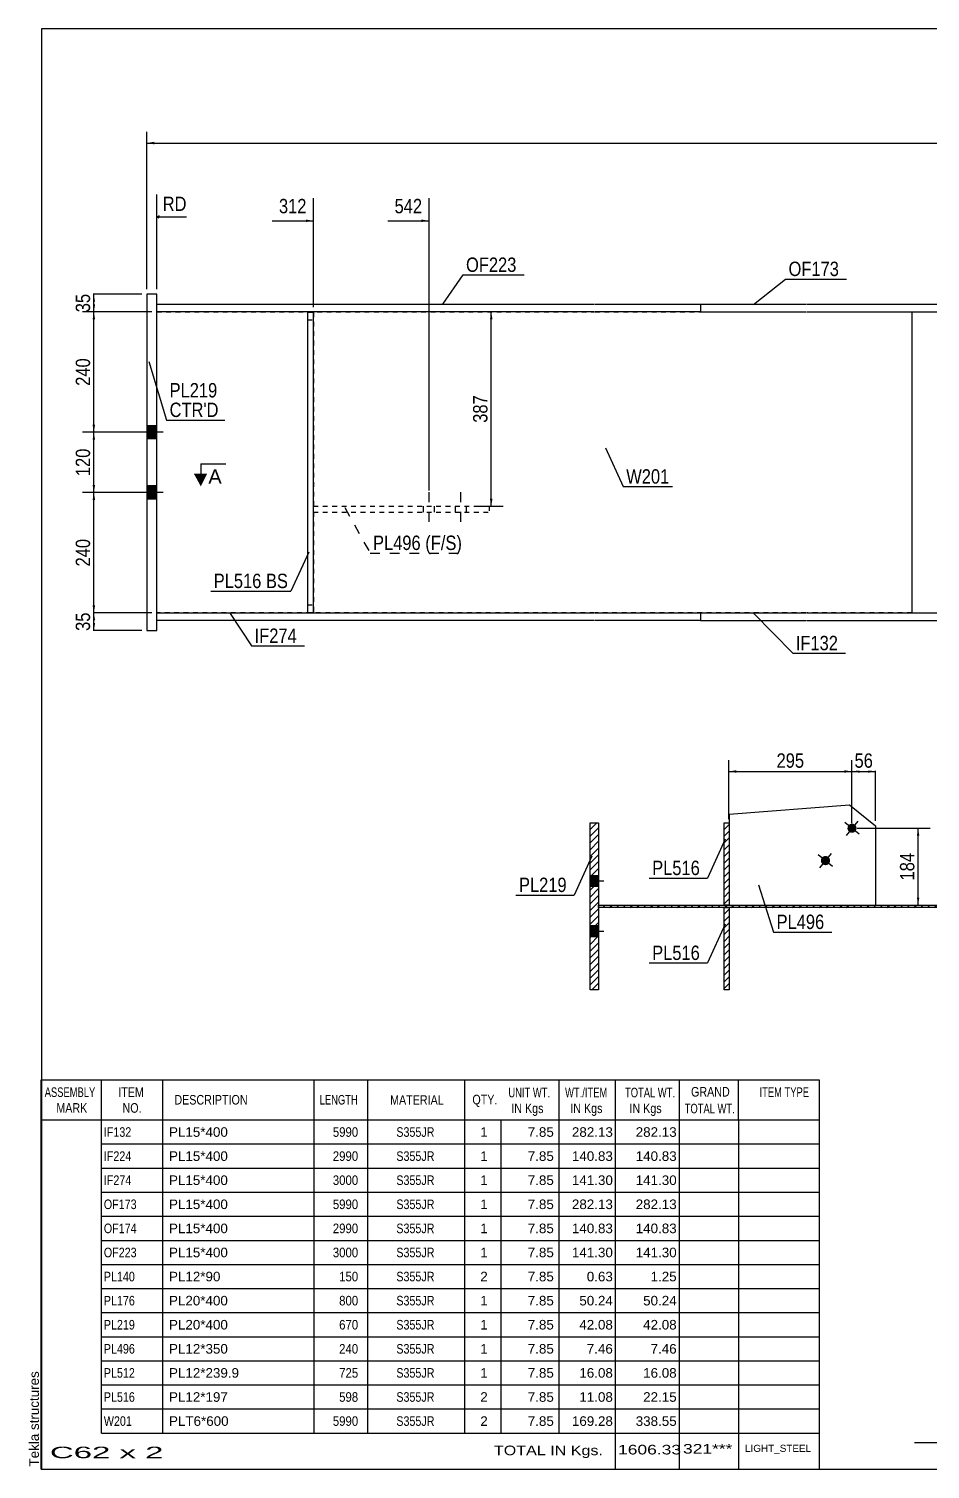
# Model space of a CAD drawing. Header units: millimetres. Extents: x -321 to 91, y -166 to 121.
# Drawn here: x -321.5 to -141.9, y -165.6 to 121.4 of the extents above; entities that cross this region are included whole.
import ezdxf

# ---------------------------------------------------------------- set-up
doc = ezdxf.new("R2010")
doc.units = ezdxf.units.MM
doc.linetypes.add('DXK_LINE_DOT1', pattern=[1.8814, 0.9407, -0.9407])
doc.linetypes.add('DXK_LINE_DOT2', pattern=[3.9198, 1.9599, -1.9599])
doc.styles.add('Arial', font='ARIAL.TTF', dxfattribs={"height": 0.2})
doc.styles.add('Arial Narrow', font='ARIALN.TTF', dxfattribs={"height": 0.2})

# ---------------------------------------------------------------- blocks, each defined once
blk = doc.blocks.new('Unknown-623355912-1210')
at = {"color": 5, "linetype": 'Continuous'}
for p, q in [((91.03, 121.4), (-318.97, 121.4)), ((-318.97, 121.4), (-318.97, -165.6)), ((91.03, -165.6), (91.03, 121.4)), ((-318.97, -165.6), (91.03, -165.6))]:
    blk.add_line(p, q, dxfattribs=at)
at = {"color": 174, "linetype": 'Continuous', "style": 'Arial'}
blk.add_text('Tekla structures', height=1.9102, rotation=90, dxfattribs=at).set_placement((-319.47, -165.1))
blk = doc.blocks.new('Part-623355912-1864 - 1532')
at = {"color": 7, "linetype": 'DXK_LINE_DOT1'}
for p, q in [((-266, 64.9), (-266, 5.1)), ((-264.8, 64.9), (-266, 64.9)), ((-264.8, 64.9), (-264.8, 26.26)), ((-264.8, 25.06), (-264.8, 5.1)), ((-266, 5.1), (-264.8, 5.1))]:
    blk.add_line(p, q, dxfattribs=at)
blk = doc.blocks.new('Part-623355912-1752 - 1532')
at = {"color": 7, "linetype": 'DXK_LINE_DOT1'}
for p, q in [((-264.8, 26.26), (-229.8, 26.26)), ((-264.8, 25.06), (-264.8, 26.26)), ((-229.8, 26.26), (-229.8, 25.06)), ((-264.8, 25.06), (-229.8, 25.06))]:
    blk.add_line(p, q, dxfattribs=at)
blk = doc.blocks.new('Bolt-623355912-1562 - 1532')
at = {"color": 3, "linetype": 'DXK_LINE_DOT2'}
for p, q in [((-241.77, 23.16), (-241.77, 29.96)), ((-235.42, 23.16), (-235.42, 29.96)), ((-242.87, 25.06), (-242.87, 26.26)), ((-240.67, 25.06), (-240.67, 26.26)), ((-236.52, 25.06), (-236.52, 26.26)), ((-234.32, 25.06), (-234.32, 26.26))]:
    blk.add_line(p, q, dxfattribs=at)
blk = doc.blocks.new('Bolt-623355912-1865 - 1532')
at = {"linetype": 'Continuous'}
for points in [[(-298, 42.3), (-298, 39.7), (-296, 39.7), (-296, 42.3)], [(-298, 42.3), (-298, 39.7), (-296, 39.7), (-296, 42.3)], [(-298, 30.3), (-298, 27.7), (-296, 27.7), (-296, 30.3)], [(-298, 30.3), (-298, 27.7), (-296, 27.7), (-296, 30.3)]]:
    blk.add_hatch(color=3, dxfattribs=at).paths.add_polyline_path(points)
at = {"color": 3, "linetype": 'Continuous'}
for p, q in [((-296, 42.3), (-298, 42.3)), ((-296, 42.3), (-298, 42.3)), ((-294.7, 41), (-298, 41)), ((-294.7, 41), (-298, 41)), ((-296, 39.7), (-298, 39.7)), ((-296, 39.7), (-298, 39.7)), ((-296, 30.3), (-298, 30.3)), ((-296, 30.3), (-298, 30.3)), ((-294.7, 29), (-298, 29)), ((-294.7, 29), (-298, 29)), ((-296, 27.7), (-298, 27.7)), ((-296, 27.7), (-298, 27.7))]:
    blk.add_line(p, q, dxfattribs=at)
blk = doc.blocks.new('Part-623355912-1730 - 1532')
at = {"color": 2, "linetype": 'Continuous'}
for p, q in [((-266, 64.9), (-266, 5.1)), ((-266, 64.9), (-264.8, 64.9)), ((-264.8, 5.1), (-264.8, 64.9)), ((-266, 5.1), (-264.8, 5.1))]:
    blk.add_line(p, q, dxfattribs=at)
at = {"color": 7, "linetype": 'DXK_LINE_DOT1'}
for p, q in [((-266, 63.4), (-264.8, 63.4)), ((-266, 6.6), (-264.8, 6.6))]:
    blk.add_line(p, q, dxfattribs=at)
blk = doc.blocks.new('Part-623355912-1606 - 1532')
at = {"color": 2, "linetype": 'Continuous'}
for p, q in [((-296, 3.5), (-296, 5)), ((-296, 5), (-208.8, 5)), ((-208.8, 3.5), (-296, 3.5)), ((-208.7, 5), (-187.7, 5)), ((-187.7, 3.5), (-208.7, 3.5)), ((-187.7, 5), (-187.7, 3.5))]:
    blk.add_line(p, q, dxfattribs=at)
blk = doc.blocks.new('Part-623355912-1628 - 1532')
at = {"color": 2, "linetype": 'Continuous'}
blk.add_line((-145.6, 65), (-145.6, 5), dxfattribs=at)
at = {"color": 7, "linetype": 'DXK_LINE_DOT1'}
for p, q in [((-145.6, 65), (-124.6, 65)), ((-124.5, 65), (-9.98, 65)), ((-9.88, 65), (32.12, 65)), ((32.22, 65), (68.22, 65)), ((68.22, 65), (68.22, 5)), ((-145.6, 5), (-124.6, 5)), ((-124.5, 5), (-9.98, 5)), ((-9.88, 5), (32.12, 5)), ((32.22, 5), (68.22, 5))]:
    blk.add_line(p, q, dxfattribs=at)
blk = doc.blocks.new('Part-623355912-1774 - 1532')
at = {"color": 2, "linetype": 'Continuous'}
for p, q in [((-187.7, 66.5), (-187.7, 65)), ((-187.7, 66.5), (-166.7, 66.5)), ((-166.6, 66.5), (-124.6, 66.5)), ((-124.5, 66.5), (-9.98, 66.5)), ((-9.88, 66.5), (11.12, 66.5)), ((11.12, 66.5), (11.12, 65)), ((-187.7, 65), (-166.7, 65)), ((-166.6, 65), (-124.6, 65)), ((-124.5, 65), (-9.98, 65)), ((-9.88, 65), (11.12, 65))]:
    blk.add_line(p, q, dxfattribs=at)
blk = doc.blocks.new('Part-623355912-1655 - 1532')
at = {"color": 2, "linetype": 'Continuous'}
for p, q in [((-296, 65), (-296, 66.5)), ((-296, 66.5), (-208.8, 66.5)), ((-208.7, 66.5), (-187.7, 66.5)), ((-187.7, 66.5), (-187.7, 65)), ((-208.8, 65), (-296, 65)), ((-187.7, 65), (-208.7, 65))]:
    blk.add_line(p, q, dxfattribs=at)
blk = doc.blocks.new('Part-623355912-1796 - 1532')
at = {"color": 2, "linetype": 'Continuous'}
for p, q in [((-187.7, 5), (-187.7, 3.5)), ((-187.7, 5), (-166.7, 5)), ((-187.7, 3.5), (-166.7, 3.5)), ((-166.6, 5), (-124.6, 5)), ((-166.6, 3.5), (-124.6, 3.5)), ((-124.5, 5), (-9.98, 5)), ((-124.5, 3.5), (-9.98, 3.5)), ((-9.88, 5), (11.12, 5)), ((-9.88, 3.5), (11.12, 3.5)), ((11.12, 5), (11.12, 3.5))]:
    blk.add_line(p, q, dxfattribs=at)
blk = doc.blocks.new('Part-623355912-1871 - 1532')
at = {"color": 7, "linetype": 'DXK_LINE_DOT1'}
for p, q in [((-296, 65), (-208.8, 65)), ((-296, 5), (-296, 65)), ((-208.7, 65), (-166.7, 65)), ((-166.6, 65), (-145.6, 65)), ((-208.8, 5), (-296, 5)), ((-166.7, 5), (-208.7, 5)), ((-145.6, 5), (-166.6, 5))]:
    blk.add_line(p, q, dxfattribs=at)
at = {"color": 2, "linetype": 'Continuous'}
blk.add_line((-145.6, 65), (-145.6, 5), dxfattribs=at)
blk = doc.blocks.new('Part-623355912-1900 - 1532')
at = {"color": 2, "linetype": 'Continuous'}
for p, q in [((-296, 68.5), (-298, 68.5)), ((-298, 68.5), (-298, 1.5)), ((-296, 1.5), (-296, 68.5)), ((-298, 1.5), (-296, 1.5))]:
    blk.add_line(p, q, dxfattribs=at)
blk = doc.blocks.new('Part-623355912-6028 - 6005')
at = {"color": 2, "linetype": 'Continuous'}
for p, q in [((-182, -35.08), (-157.99, -33.22)), ((-157.99, -33.22), (-152.83, -37.45)), ((-182, -35.08), (-182, -36.8)), ((-152.83, -37.45), (-152.83, -53.21))]:
    blk.add_line(p, q, dxfattribs=at)
at = {"color": 7, "linetype": 'DXK_LINE_DOT1'}
for p, q in [((-182, -36.8), (-182, -53.21)), ((-182, -53.21), (-152.83, -53.21))]:
    blk.add_line(p, q, dxfattribs=at)
blk = doc.blocks.new('Part-623355912-6035 - 6005')
at = {"linetype": 'Continuous'}
h = blk.add_hatch(dxfattribs=at)
h.set_pattern_fill('', scale=0.3, style=0, pattern_type=0)
h.set_pattern_definition([(45, (-208.0022, -53.2135), (-0.673519, 0.673519), [])])
h.paths.add_polyline_path([(-119.4, -53.21), (-208, -53.21), (-208, -53.71), (-119.4, -53.71)])
at = {"color": 2, "linetype": 'Continuous'}
for p, q in [((-208, -53.21), (-136.16, -53.21)), ((-208, -53.71), (-208, -53.21)), ((-136.16, -53.71), (-208, -53.71)), ((-136.06, -53.21), (-119.4, -53.21)), ((-119.4, -53.71), (-136.06, -53.71)), ((-119.4, -53.21), (-119.4, -53.71))]:
    blk.add_line(p, q, dxfattribs=at)
blk = doc.blocks.new('Part-623355912-6019 - 6005')
at = {"linetype": 'Continuous'}
h = blk.add_hatch(dxfattribs=at)
h.set_pattern_fill('', scale=0.3, style=0, pattern_type=0)
h.set_pattern_definition([(45, (-209.6689, -36.7968), (-0.67352, 0.67352), [])])
h.paths.add_polyline_path([(-208, -36.8), (-209.67, -36.8), (-209.67, -70.13), (-208, -70.13)])
at = {"color": 2, "linetype": 'Continuous'}
for p, q in [((-209.67, -36.8), (-208, -36.8)), ((-209.67, -70.13), (-209.67, -36.8)), ((-208, -36.8), (-208, -70.13)), ((-208, -70.13), (-209.67, -70.13))]:
    blk.add_line(p, q, dxfattribs=at)
blk = doc.blocks.new('Part-623355912-6029 - 6005')
at = {"linetype": 'Continuous'}
h = blk.add_hatch(dxfattribs=at)
h.set_pattern_fill('', scale=0.3, style=0, pattern_type=0)
h.set_pattern_definition([(45, (-183.0026, -53.7135), (-0.67352, 0.67352), [])])
h.paths.add_polyline_path([(-182, -53.71), (-183, -53.71), (-183, -70.13), (-182, -70.13)])
at = {"color": 2, "linetype": 'Continuous'}
for p, q in [((-183, -53.71), (-182, -53.71)), ((-183, -70.13), (-183, -53.71)), ((-182, -53.71), (-182, -70.13)), ((-182, -70.13), (-183, -70.13))]:
    blk.add_line(p, q, dxfattribs=at)
blk = doc.blocks.new('Part-623355912-6032 - 6005')
at = {"linetype": 'Continuous'}
h = blk.add_hatch(dxfattribs=at)
h.set_pattern_fill('', scale=0.3, style=0, pattern_type=0)
h.set_pattern_definition([(45, (-183.0026, -36.7968), (-0.67352, 0.67352), [])])
h.paths.add_polyline_path([(-182, -36.8), (-183, -36.8), (-183, -53.21), (-182, -53.21)])
at = {"color": 2, "linetype": 'Continuous'}
for p, q in [((-183, -36.8), (-182, -36.8)), ((-183, -53.21), (-183, -36.8)), ((-182, -36.8), (-182, -53.21)), ((-182, -53.21), (-183, -53.21))]:
    blk.add_line(p, q, dxfattribs=at)
blk = doc.blocks.new('Bolt-623355912-6036 - 6005')
at = {"linetype": 'Continuous'}
for points in [[(-209.67, -47.38), (-209.67, -49.55), (-208, -49.55), (-208, -47.38)], [(-209.67, -57.38), (-209.67, -59.55), (-208, -59.55), (-208, -57.38)]]:
    blk.add_hatch(color=3, dxfattribs=at).paths.add_polyline_path(points)
at = {"color": 3, "linetype": 'Continuous'}
for p, q in [((-208, -47.38), (-209.67, -47.38)), ((-206.92, -48.46), (-209.67, -48.46)), ((-208, -49.55), (-209.67, -49.55)), ((-208, -57.38), (-209.67, -57.38)), ((-206.92, -58.46), (-209.67, -58.46)), ((-208, -59.55), (-209.67, -59.55))]:
    blk.add_line(p, q, dxfattribs=at)
blk = doc.blocks.new('Bolt-623355912-6043 - 6005')
at = {"linetype": 'Continuous'}
for points in [[(-156.81, -38.49, -1), (-158.23, -37.33, -1)], [(-162.1, -44.94, -1), (-163.52, -43.77, -1)]]:
    blk.add_hatch(color=3, dxfattribs=at).paths.add_polyline_path(points)
at = {"color": 3, "linetype": 'Continuous'}
for p, q in [((-156.11, -39.08), (-158.94, -36.75)), ((-156.36, -36.5), (-158.69, -39.33)), ((-161.65, -42.94), (-163.97, -45.77)), ((-161.39, -45.52), (-164.23, -43.19))]:
    blk.add_line(p, q, dxfattribs=at)
blk = doc.blocks.new('StraightDimension-623355912-2178 - 1532')
at = {"linetype": 'Continuous'}
for points in [[(-296.5, 98.38), (-298, 98.63), (-296.5, 98.88)], [(68.72, 98.88), (70.22, 98.63), (68.72, 98.38)]]:
    blk.add_hatch(color=7, dxfattribs=at).paths.add_polyline_path(points)
at = {"color": 7, "linetype": 'Continuous'}
for p, q in [((-298, 69.5), (-298, 100.88)), ((70.22, 76), (70.22, 100.88)), ((-298, 98.63), (70.22, 98.63))]:
    blk.add_line(p, q, dxfattribs=at)
at = {"color": 0}
blk.add_wipeout([(-108.72, 98.78), (-108.72, 102.98), (-119.06, 102.98), (-119.06, 98.78)], dxfattribs=at)
at = {"color": 3, "style": 'Arial Narrow'}
blk.add_text('12020', height=2.863, dxfattribs=at).set_placement((-118.46, 99.38))
blk = doc.blocks.new('StraightDimension-623355912-3962 - 1532')
at = {"linetype": 'Continuous'}
for points in [[(-308.78, 67), (-308.53, 68.5), (-308.28, 67)], [(-308.28, 66.5), (-308.53, 65), (-308.78, 66.5)]]:
    blk.add_hatch(color=7, dxfattribs=at).paths.add_polyline_path(points)
at = {"color": 7, "linetype": 'Continuous'}
for p, q in [((-299, 68.5), (-310.78, 68.5)), ((-308.53, 65), (-308.53, 68.5)), ((-297, 65), (-310.78, 65))]:
    blk.add_line(p, q, dxfattribs=at)
at = {"color": 0}
blk.add_wipeout([(-308.68, 69.18), (-312.88, 69.18), (-312.88, 64.32), (-308.68, 64.32)], dxfattribs=at)
at = {"color": 3, "style": 'Arial Narrow'}
blk.add_text('35', height=2.863, rotation=90.0002, dxfattribs=at).set_placement((-309.28, 64.92))
blk = doc.blocks.new('StraightDimension-623355912-3963 - 1532')
at = {"linetype": 'Continuous'}
for points in [[(-308.78, 63.5), (-308.53, 65), (-308.28, 63.5)], [(-308.28, 42.5), (-308.53, 41), (-308.78, 42.5)]]:
    blk.add_hatch(color=7, dxfattribs=at).paths.add_polyline_path(points)
at = {"color": 7, "linetype": 'Continuous'}
for p, q in [((-297, 65), (-310.78, 65)), ((-308.53, 41), (-308.53, 65)), ((-297, 41), (-310.78, 41))]:
    blk.add_line(p, q, dxfattribs=at)
at = {"color": 0}
blk.add_wipeout([(-308.68, 56.34), (-312.88, 56.34), (-312.88, 49.66), (-308.68, 49.66)], dxfattribs=at)
at = {"color": 3, "style": 'Arial Narrow'}
blk.add_text('240', height=2.863, rotation=90.0002, dxfattribs=at).set_placement((-309.28, 50.26))
blk = doc.blocks.new('StraightDimension-623355912-3964 - 1532')
at = {"linetype": 'Continuous'}
for points in [[(-308.78, 39.5), (-308.53, 41), (-308.28, 39.5)], [(-308.28, 30.5), (-308.53, 29), (-308.78, 30.5)]]:
    blk.add_hatch(color=7, dxfattribs=at).paths.add_polyline_path(points)
at = {"color": 7, "linetype": 'Continuous'}
for p, q in [((-297, 41), (-310.78, 41)), ((-308.53, 29), (-308.53, 41)), ((-297, 29), (-310.78, 29))]:
    blk.add_line(p, q, dxfattribs=at)
at = {"color": 0}
blk.add_wipeout([(-308.68, 38.34), (-312.88, 38.34), (-312.88, 31.66), (-308.68, 31.66)], dxfattribs=at)
at = {"color": 3, "style": 'Arial Narrow'}
blk.add_text('120', height=2.863, rotation=90.0002, dxfattribs=at).set_placement((-309.28, 32.26))
blk = doc.blocks.new('StraightDimension-623355912-3965 - 1532')
at = {"linetype": 'Continuous'}
for points in [[(-308.78, 27.5), (-308.53, 29), (-308.28, 27.5)], [(-308.28, 6.5), (-308.53, 5), (-308.78, 6.5)]]:
    blk.add_hatch(color=7, dxfattribs=at).paths.add_polyline_path(points)
at = {"color": 7, "linetype": 'Continuous'}
for p, q in [((-297, 29), (-310.78, 29)), ((-308.53, 5), (-308.53, 29)), ((-297, 5), (-310.78, 5))]:
    blk.add_line(p, q, dxfattribs=at)
at = {"color": 0}
blk.add_wipeout([(-308.68, 20.34), (-312.88, 20.34), (-312.88, 13.66), (-308.68, 13.66)], dxfattribs=at)
at = {"color": 3, "style": 'Arial Narrow'}
blk.add_text('240', height=2.863, rotation=90.0002, dxfattribs=at).set_placement((-309.28, 14.26))
blk = doc.blocks.new('StraightDimension-623355912-3966 - 1532')
at = {"linetype": 'Continuous'}
for points in [[(-308.78, 3.5), (-308.53, 5), (-308.28, 3.5)], [(-308.28, 3), (-308.53, 1.5), (-308.78, 3)]]:
    blk.add_hatch(color=7, dxfattribs=at).paths.add_polyline_path(points)
at = {"color": 7, "linetype": 'Continuous'}
for p, q in [((-297, 5), (-310.78, 5)), ((-308.53, 1.5), (-308.53, 5)), ((-299, 1.5), (-310.78, 1.5))]:
    blk.add_line(p, q, dxfattribs=at)
at = {"color": 0}
blk.add_wipeout([(-308.68, 5.68), (-312.88, 5.68), (-312.88, 0.82), (-308.68, 0.82)], dxfattribs=at)
at = {"color": 3, "style": 'Arial Narrow'}
blk.add_text('35', height=2.863, rotation=90.0002, dxfattribs=at).set_placement((-309.28, 1.42))
blk = doc.blocks.new('StraightDimension-623355912-5962 - 1532')
at = {"linetype": 'Continuous'}
for points in [[(-229.63, 63.5), (-229.38, 65), (-229.13, 63.5)], [(-229.13, 27.76), (-229.38, 26.26), (-229.63, 27.76)]]:
    blk.add_hatch(color=7, dxfattribs=at).paths.add_polyline_path(points)
at = {"color": 7, "linetype": 'Continuous'}
for p, q in [((-229.38, 26.26), (-229.38, 65)), ((-229.38, 65), (-229.38, 65)), ((-232.6, 26.26), (-226.98, 26.26))]:
    blk.add_line(p, q, dxfattribs=at)
at = {"color": 0}
blk.add_wipeout([(-229.53, 48.97), (-233.73, 48.97), (-233.73, 42.29), (-229.53, 42.29)], dxfattribs=at)
at = {"color": 3, "style": 'Arial Narrow'}
blk.add_text('387', height=2.863, rotation=90.0002, dxfattribs=at).set_placement((-230.13, 42.89))
blk = doc.blocks.new('StraightDimension-623355912-7859 - 1532')
at = {"linetype": 'Continuous'}
blk.add_hatch(color=7, dxfattribs=at).paths.add_polyline_path([(-243.27, 83.39), (-241.77, 83.14), (-243.27, 82.89)])
at = {"color": 7, "linetype": 'Continuous'}
for p, q in [((-241.77, 29.41), (-241.77, 87.64)), ((-250, 83.14), (-241.77, 83.14))]:
    blk.add_line(p, q, dxfattribs=at)
at = {"color": 0}
blk.add_wipeout([(-242.54, 84.04), (-242.54, 88.24), (-249.23, 88.24), (-249.23, 84.04)], dxfattribs=at)
at = {"color": 3, "style": 'Arial Narrow'}
blk.add_text('542', height=2.863, dxfattribs=at).set_placement((-248.63, 84.64))
blk = doc.blocks.new('StraightDimension-623355912-7860 - 1532')
at = {"linetype": 'Continuous'}
blk.add_hatch(color=7, dxfattribs=at).paths.add_polyline_path([(-266.3, 83.39), (-264.8, 83.14), (-266.3, 82.89)])
at = {"color": 7, "linetype": 'Continuous'}
for p, q in [((-264.8, 65.9), (-264.8, 87.64)), ((-273.03, 83.14), (-264.8, 83.14))]:
    blk.add_line(p, q, dxfattribs=at)
at = {"color": 0, "linetype": 'Continuous'}
blk.add_wipeout([(-289.47, 84.49), (-289.47, 88.69), (-295.41, 88.69), (-295.41, 84.49)], dxfattribs=at)
at = {"color": 7, "linetype": 'Continuous'}
for p, q in [((-296, 69.5), (-296, 88.39)), ((-295.5, 84.14), (-296, 83.89)), ((-295.5, 83.64), (-296, 83.89)), ((-290.07, 83.89), (-296, 83.89))]:
    blk.add_line(p, q, dxfattribs=at)
at = {"color": 3, "linetype": 'Continuous', "style": 'Arial Narrow'}
blk.add_text('RD', height=2.863, dxfattribs=at).set_placement((-294.81, 85.09))
at = {"color": 0}
blk.add_wipeout([(-265.58, 84.04), (-265.58, 88.24), (-272.26, 88.24), (-272.26, 84.04)], dxfattribs=at)
at = {"color": 3, "style": 'Arial Narrow'}
blk.add_text('312', height=2.863, dxfattribs=at).set_placement((-271.66, 84.64))
blk = doc.blocks.new('StraightDimension-623355912-8251 - 6005')
at = {"linetype": 'Continuous'}
for points in [[(-156.02, -26.85), (-157.52, -26.6), (-156.02, -26.35)], [(-154.33, -26.35), (-152.83, -26.6), (-154.33, -26.85)]]:
    blk.add_hatch(color=7, dxfattribs=at).paths.add_polyline_path(points)
at = {"color": 7, "linetype": 'Continuous'}
for p, q in [((-157.52, -36.91), (-157.52, -24.35)), ((-152.83, -36.45), (-152.83, -24.35)), ((-157.52, -26.6), (-152.83, -26.6))]:
    blk.add_line(p, q, dxfattribs=at)
at = {"color": 0}
blk.add_wipeout([(-152.75, -26.45), (-152.75, -22.25), (-157.61, -22.25), (-157.61, -26.45)], dxfattribs=at)
at = {"color": 3, "style": 'Arial Narrow'}
blk.add_text('56', height=2.863, dxfattribs=at).set_placement((-157.01, -25.85))
blk = doc.blocks.new('StraightDimension-623355912-8252 - 6005')
at = {"linetype": 'Continuous'}
for points in [[(-180.57, -26.85), (-182.07, -26.6), (-180.57, -26.35)], [(-159.02, -26.35), (-157.52, -26.6), (-159.02, -26.85)]]:
    blk.add_hatch(color=7, dxfattribs=at).paths.add_polyline_path(points)
at = {"color": 7, "linetype": 'Continuous'}
for p, q in [((-182.07, -36.1), (-182.07, -24.35)), ((-157.52, -36.91), (-157.52, -24.35)), ((-182.07, -26.6), (-157.52, -26.6))]:
    blk.add_line(p, q, dxfattribs=at)
at = {"color": 0}
blk.add_wipeout([(-166.46, -26.45), (-166.46, -22.25), (-173.14, -22.25), (-173.14, -26.45)], dxfattribs=at)
at = {"color": 3, "style": 'Arial Narrow'}
blk.add_text('295', height=2.863, dxfattribs=at).set_placement((-172.54, -25.85))
blk = doc.blocks.new('StraightDimension-623355912-8312 - 6005')
at = {"linetype": 'Continuous'}
for points in [[(-144.6, -39.41), (-144.35, -37.91), (-144.1, -39.41)], [(-144.1, -51.71), (-144.35, -53.21), (-144.6, -51.71)]]:
    blk.add_hatch(color=7, dxfattribs=at).paths.add_polyline_path(points)
at = {"color": 7, "linetype": 'Continuous'}
for p, q in [((-156.52, -37.91), (-141.95, -37.91)), ((-144.35, -53.21), (-144.35, -37.91)), ((-155, -53.21), (-141.95, -53.21))]:
    blk.add_line(p, q, dxfattribs=at)
at = {"color": 0}
blk.add_wipeout([(-144.5, -42.22), (-148.7, -42.22), (-148.7, -48.91), (-144.5, -48.91)], dxfattribs=at)
at = {"color": 3, "style": 'Arial Narrow'}
blk.add_text('184', height=2.863, rotation=90.0002, dxfattribs=at).set_placement((-145.1, -48.31))
blk = doc.blocks.new('CBS_CALLOFF-623355912-8422')
at = {"color": 7, "linetype": 'Continuous'}
blk.add_line((-145.09, -160.33), (-28.86, -160.35), dxfattribs=at)
at = {"color": 3, "linetype": 'Continuous', "style": 'Arial Narrow'}
blk.add_text('QTY= 2 Nos.      COLUMN     MKD : C62', height=3.3405, dxfattribs=at).set_placement((-121.27, -159.44))
blk = doc.blocks.new('CBS_BOM-623355912-8421')
at = {"color": 7, "linetype": 'Continuous'}
for p, q in [((-319, -96.03), (-319, -88.03)), ((-319, -88.03), (-164.08, -88.03)), ((-307, -96.03), (-307, -88.03)), ((-294.81, -96.03), (-294.81, -88.03)), ((-264.65, -96.03), (-264.65, -88.03)), ((-253.97, -96.03), (-253.97, -88.03)), ((-234.65, -96.03), (-234.65, -88.03)), ((-215.85, -96.03), (-215.85, -88.03)), ((-204.64, -96.03), (-204.64, -88.03)), ((-191.85, -96.03), (-191.85, -88.03)), ((-180.1, -96.03), (-180.1, -88.03)), ((-164.08, -88.04), (-164.08, -96.02)), ((-319, -96.03), (-164.08, -96.03)), ((-319, -100.83), (-319, -96.03)), ((-307, -100.83), (-307, -96.03)), ((-294.81, -100.83), (-294.81, -96.03)), ((-264.65, -100.83), (-264.65, -96.03)), ((-253.97, -100.83), (-253.97, -96.03)), ((-234.65, -100.83), (-234.65, -96.03)), ((-227.39, -100.83), (-227.39, -96.03)), ((-215.85, -100.83), (-215.85, -96.03)), ((-204.64, -100.83), (-204.64, -96.03)), ((-191.85, -100.83), (-191.85, -96.03)), ((-180.08, -100.83), (-180.08, -96.03)), ((-164.08, -96.04), (-164.08, -100.83)), ((-319, -105.63), (-319, -100.83)), ((-307, -100.83), (-164.08, -100.83)), ((-307, -105.63), (-307, -100.83)), ((-294.81, -105.63), (-294.81, -100.83)), ((-264.65, -105.63), (-264.65, -100.83)), ((-253.97, -105.63), (-253.97, -100.83)), ((-234.65, -105.63), (-234.65, -100.83)), ((-227.39, -105.63), (-227.39, -100.83)), ((-215.85, -105.63), (-215.85, -100.83)), ((-204.64, -105.63), (-204.64, -100.83)), ((-191.85, -105.63), (-191.85, -100.83)), ((-180.08, -105.63), (-180.08, -100.83)), ((-164.08, -100.84), (-164.08, -105.63)), ((-319, -110.43), (-319, -105.63)), ((-307, -105.63), (-164.08, -105.63)), ((-307, -110.43), (-307, -105.63)), ((-294.81, -110.43), (-294.81, -105.63)), ((-264.65, -110.43), (-264.65, -105.63)), ((-253.97, -110.43), (-253.97, -105.63)), ((-234.65, -110.43), (-234.65, -105.63)), ((-227.39, -110.43), (-227.39, -105.63)), ((-215.85, -110.43), (-215.85, -105.63)), ((-204.64, -110.43), (-204.64, -105.63)), ((-191.85, -110.43), (-191.85, -105.63)), ((-180.08, -110.43), (-180.08, -105.63)), ((-164.08, -105.64), (-164.08, -110.43)), ((-319, -115.23), (-319, -110.43)), ((-307, -110.43), (-164.08, -110.43)), ((-307, -115.23), (-307, -110.43)), ((-294.81, -115.23), (-294.81, -110.43)), ((-264.65, -115.23), (-264.65, -110.43)), ((-253.97, -115.23), (-253.97, -110.43)), ((-234.65, -115.23), (-234.65, -110.43)), ((-227.39, -115.23), (-227.39, -110.43)), ((-215.85, -115.23), (-215.85, -110.43)), ((-204.64, -115.23), (-204.64, -110.43)), ((-191.85, -115.23), (-191.85, -110.43)), ((-180.08, -115.23), (-180.08, -110.43)), ((-164.08, -110.44), (-164.08, -115.23)), ((-319, -120.03), (-319, -115.23)), ((-307, -115.23), (-164.08, -115.23)), ((-307, -120.03), (-307, -115.23)), ((-294.81, -120.03), (-294.81, -115.23)), ((-264.65, -120.03), (-264.65, -115.23)), ((-253.97, -120.03), (-253.97, -115.23)), ((-234.65, -120.03), (-234.65, -115.23)), ((-227.39, -120.03), (-227.39, -115.23)), ((-215.85, -120.03), (-215.85, -115.23)), ((-204.64, -120.03), (-204.64, -115.23)), ((-191.85, -120.03), (-191.85, -115.23)), ((-180.08, -120.03), (-180.08, -115.23)), ((-164.08, -115.24), (-164.08, -120.03)), ((-319, -124.83), (-319, -120.03)), ((-307, -120.03), (-164.08, -120.03)), ((-307, -124.83), (-307, -120.03)), ((-294.81, -124.83), (-294.81, -120.03)), ((-264.65, -124.83), (-264.65, -120.03)), ((-253.97, -124.83), (-253.97, -120.03)), ((-234.65, -124.83), (-234.65, -120.03)), ((-227.39, -124.83), (-227.39, -120.03)), ((-215.85, -124.83), (-215.85, -120.03)), ((-204.64, -124.83), (-204.64, -120.03)), ((-191.85, -124.83), (-191.85, -120.03)), ((-180.08, -124.83), (-180.08, -120.03)), ((-164.08, -120.04), (-164.08, -124.83)), ((-319, -129.63), (-319, -124.83)), ((-307, -124.83), (-164.08, -124.83)), ((-307, -129.63), (-307, -124.83)), ((-294.81, -129.63), (-294.81, -124.83)), ((-264.65, -129.63), (-264.65, -124.83)), ((-253.97, -129.63), (-253.97, -124.83)), ((-234.65, -129.63), (-234.65, -124.83)), ((-227.39, -129.63), (-227.39, -124.83)), ((-215.85, -129.63), (-215.85, -124.83)), ((-204.64, -129.63), (-204.64, -124.83)), ((-191.85, -129.63), (-191.85, -124.83)), ((-180.08, -129.63), (-180.08, -124.83)), ((-164.08, -124.84), (-164.08, -129.63)), ((-319, -134.43), (-319, -129.63)), ((-307, -129.63), (-164.08, -129.63)), ((-307, -134.43), (-307, -129.63)), ((-294.81, -134.43), (-294.81, -129.63)), ((-264.65, -134.43), (-264.65, -129.63)), ((-253.97, -134.43), (-253.97, -129.63)), ((-234.65, -134.43), (-234.65, -129.63)), ((-227.39, -134.43), (-227.39, -129.63)), ((-215.85, -134.43), (-215.85, -129.63)), ((-204.64, -134.43), (-204.64, -129.63)), ((-191.85, -134.43), (-191.85, -129.63)), ((-180.08, -134.43), (-180.08, -129.63)), ((-164.08, -129.64), (-164.08, -134.43)), ((-319, -139.23), (-319, -134.43)), ((-307, -134.43), (-164.08, -134.43)), ((-307, -139.23), (-307, -134.43)), ((-294.81, -139.23), (-294.81, -134.43)), ((-264.65, -139.23), (-264.65, -134.43)), ((-253.97, -139.23), (-253.97, -134.43)), ((-234.65, -139.23), (-234.65, -134.43)), ((-227.39, -139.23), (-227.39, -134.43)), ((-215.85, -139.23), (-215.85, -134.43)), ((-204.64, -139.23), (-204.64, -134.43)), ((-191.85, -139.23), (-191.85, -134.43)), ((-180.08, -139.23), (-180.08, -134.43)), ((-164.08, -134.44), (-164.08, -139.23)), ((-319, -144.03), (-319, -139.23)), ((-307, -139.23), (-164.08, -139.23)), ((-307, -144.03), (-307, -139.23)), ((-294.81, -144.03), (-294.81, -139.23)), ((-264.65, -144.03), (-264.65, -139.23)), ((-253.97, -144.03), (-253.97, -139.23)), ((-234.65, -144.03), (-234.65, -139.23)), ((-227.39, -144.03), (-227.39, -139.23)), ((-215.85, -144.03), (-215.85, -139.23)), ((-204.64, -144.03), (-204.64, -139.23)), ((-191.85, -144.03), (-191.85, -139.23)), ((-180.08, -144.03), (-180.08, -139.23)), ((-164.08, -139.24), (-164.08, -144.03)), ((-319, -148.83), (-319, -144.03)), ((-307, -144.03), (-164.08, -144.03)), ((-307, -148.83), (-307, -144.03)), ((-294.81, -148.83), (-294.81, -144.03)), ((-264.65, -148.83), (-264.65, -144.03)), ((-253.97, -148.83), (-253.97, -144.03)), ((-234.65, -148.83), (-234.65, -144.03)), ((-227.39, -148.83), (-227.39, -144.03)), ((-215.85, -148.83), (-215.85, -144.03)), ((-204.64, -148.83), (-204.64, -144.03)), ((-191.85, -148.83), (-191.85, -144.03)), ((-180.08, -148.83), (-180.08, -144.03)), ((-164.08, -144.04), (-164.08, -148.83)), ((-319, -153.63), (-319, -148.83)), ((-307, -148.83), (-164.08, -148.83)), ((-307, -153.63), (-307, -148.83)), ((-294.81, -153.63), (-294.81, -148.83)), ((-264.65, -153.63), (-264.65, -148.83)), ((-253.97, -153.63), (-253.97, -148.83)), ((-234.65, -153.63), (-234.65, -148.83)), ((-227.39, -153.63), (-227.39, -148.83)), ((-215.85, -153.63), (-215.85, -148.83)), ((-204.64, -153.63), (-204.64, -148.83)), ((-191.85, -153.63), (-191.85, -148.83)), ((-180.08, -153.63), (-180.08, -148.83)), ((-164.08, -148.84), (-164.08, -153.63)), ((-319, -158.43), (-319, -153.63)), ((-307, -153.63), (-164.08, -153.63)), ((-307, -158.43), (-307, -153.63)), ((-294.81, -158.43), (-294.81, -153.63)), ((-264.65, -158.43), (-264.65, -153.63)), ((-253.97, -158.43), (-253.97, -153.63)), ((-234.65, -158.43), (-234.65, -153.63)), ((-227.39, -158.43), (-227.39, -153.63)), ((-215.85, -158.43), (-215.85, -153.63)), ((-204.64, -158.43), (-204.64, -153.63)), ((-191.85, -158.43), (-191.85, -153.63)), ((-180.08, -158.43), (-180.08, -153.63)), ((-164.08, -153.64), (-164.08, -158.43)), ((-319, -165.63), (-319, -158.45)), ((-307, -158.43), (-164.08, -158.43)), ((-204.64, -165.63), (-204.64, -158.45)), ((-191.85, -165.63), (-191.85, -158.45)), ((-180.04, -165.63), (-180.04, -158.45)), ((-164.08, -158.43), (-164.08, -165.63)), ((-319, -165.63), (-164.08, -165.63))]:
    blk.add_line(p, q, dxfattribs=at)
at = {"color": 3, "linetype": 'Continuous', "style": 'Arial'}
for s, height, width, p in [('ASSEMBLY', 1.91, 0.7, (-318.32, -91.46)), ('ITEM', 1.91, 0.8, (-303.67, -91.46)), ('DESCRIPTION', 1.9102, 0.8, (-292.49, -92.97)), ('LENGTH', 1.91, 0.7, (-263.54, -92.97)), ('MATERIAL', 1.91, 0.8, (-249.52, -93.01)), ('QTY.', 1.91, 0.8, (-233.13, -92.93)), ('UNIT WT.', 1.91, 0.7, (-225.96, -91.53)), ('WT./ITEM', 1.91, 0.7, (-214.67, -91.53)), ('TOTAL WT.', 1.91, 0.7, (-202.73, -91.53)), ('GRAND', 1.91, 0.8, (-189.58, -91.38)), ('ITEM TYPE', 1.91, 0.7, (-175.94, -91.45)), ('MARK', 1.91, 0.8, (-316, -94.6)), ('NO.', 1.91, 0.8, (-302.82, -94.6)), ('IN Kgs', 1.91, 0.8, (-225.38, -94.67)), ('IN Kgs', 1.91, 0.8, (-213.63, -94.67)), ('IN Kgs', 1.91, 0.8, (-201.84, -94.67)), ('TOTAL WT.', 1.91, 0.7, (-190.84, -94.72))]:
    blk.add_text(s, height=height, dxfattribs=dict(at, width=width)).set_placement(p)
at = {"color": 7, "linetype": 'Continuous', "style": 'Arial'}
for s, width, p in [('IF132', 0.8, (-306.54, -99.4)), ('5990', 0.85, (-260.93, -99.4)), ('S355JR', 0.8, (-248.28, -99.4)), ('IF224', 0.8, (-306.54, -104.2)), ('2990', 0.85, (-260.93, -104.2)), ('S355JR', 0.8, (-248.28, -104.2)), ('IF274', 0.8, (-306.54, -109)), ('3000', 0.85, (-260.93, -109)), ('S355JR', 0.8, (-248.28, -109)), ('OF173', 0.8, (-306.54, -113.8)), ('5990', 0.85, (-260.93, -113.8)), ('S355JR', 0.8, (-248.28, -113.8)), ('OF174', 0.8, (-306.54, -118.6)), ('2990', 0.85, (-260.93, -118.6)), ('S355JR', 0.8, (-248.28, -118.6)), ('OF223', 0.8, (-306.54, -123.4)), ('3000', 0.85, (-260.93, -123.4)), ('S355JR', 0.8, (-248.28, -123.4)), ('PL140', 0.8, (-306.54, -128.2)), ('150', 0.85, (-259.67, -128.2)), ('S355JR', 0.8, (-248.28, -128.2)), ('PL176', 0.8, (-306.54, -133)), ('800', 0.85, (-259.67, -133)), ('S355JR', 0.8, (-248.28, -133)), ('PL219', 0.8, (-306.54, -137.8)), ('670', 0.85, (-259.67, -137.8)), ('S355JR', 0.8, (-248.28, -137.8)), ('PL496', 0.8, (-306.54, -142.6)), ('240', 0.85, (-259.67, -142.6)), ('S355JR', 0.8, (-248.28, -142.6)), ('PL512', 0.8, (-306.54, -147.4)), ('725', 0.85, (-259.67, -147.4)), ('S355JR', 0.8, (-248.28, -147.4)), ('PL516', 0.8, (-306.54, -152.2)), ('598', 0.85, (-259.67, -152.2)), ('S355JR', 0.8, (-248.28, -152.2)), ('W201', 0.8, (-306.54, -157)), ('5990', 0.85, (-260.93, -157)), ('S355JR', 0.8, (-248.28, -157))]:
    blk.add_text(s, height=1.91, dxfattribs=dict(at, width=width)).set_placement(p)
for s, p in [('PL15*400', (-293.56, -99.4)), ('1', (-231.56, -99.4)), ('7.85', (-222.1, -99.4)), ('282.13', (-213.31, -99.4)), ('282.13', (-200.6, -99.4)), ('PL15*400', (-293.56, -104.2)), ('1', (-231.56, -104.2)), ('7.85', (-222.1, -104.2)), ('140.83', (-213.31, -104.2)), ('140.83', (-200.6, -104.2)), ('PL15*400', (-293.56, -109)), ('1', (-231.56, -109)), ('7.85', (-222.1, -109)), ('141.30', (-213.31, -109)), ('141.30', (-200.6, -109)), ('PL15*400', (-293.56, -113.8)), ('1', (-231.56, -113.8)), ('7.85', (-222.1, -113.8)), ('282.13', (-213.31, -113.8)), ('282.13', (-200.6, -113.8)), ('PL15*400', (-293.56, -118.6)), ('1', (-231.56, -118.6)), ('7.85', (-222.1, -118.6)), ('140.83', (-213.31, -118.6)), ('140.83', (-200.6, -118.6)), ('PL15*400', (-293.56, -123.4)), ('1', (-231.56, -123.4)), ('7.85', (-222.1, -123.4)), ('141.30', (-213.31, -123.4)), ('141.30', (-200.6, -123.4)), ('PL12*90', (-293.56, -128.2)), ('2', (-231.56, -128.2)), ('7.85', (-222.1, -128.2)), ('0.63', (-210.35, -128.2)), ('1.25', (-197.64, -128.2)), ('PL20*400', (-293.56, -133)), ('1', (-231.56, -133)), ('7.85', (-222.1, -133)), ('50.24', (-211.83, -133)), ('50.24', (-199.12, -133)), ('PL20*400', (-293.56, -137.8)), ('1', (-231.56, -137.8)), ('7.85', (-222.1, -137.8)), ('42.08', (-211.83, -137.8)), ('42.08', (-199.12, -137.8)), ('PL12*350', (-293.56, -142.6)), ('1', (-231.56, -142.6)), ('7.85', (-222.1, -142.6)), ('7.46', (-210.35, -142.6)), ('7.46', (-197.64, -142.6)), ('PL12*239.9', (-293.56, -147.4)), ('1', (-231.56, -147.4)), ('7.85', (-222.1, -147.4)), ('16.08', (-211.83, -147.4)), ('16.08', (-199.12, -147.4)), ('PL12*197', (-293.56, -152.2)), ('2', (-231.56, -152.2)), ('7.85', (-222.1, -152.2)), ('11.08', (-211.83, -152.2)), ('22.15', (-199.12, -152.2)), ('PLT6*600', (-293.56, -157)), ('2', (-231.56, -157)), ('7.85', (-222.1, -157)), ('169.28', (-213.31, -157)), ('338.55', (-200.6, -157))]:
    blk.add_text(s, height=1.91, dxfattribs=at).set_placement(p)
at = {"color": 6, "linetype": 'Continuous', "style": 'Arial'}
for s, height, width, p in [('321***', 1.91, 1.3, (-191.18, -162.52)), ('C62 x 2', 2.292, 2.05, (-317.28, -163.44)), ('TOTAL IN Kgs.', 1.9102, 1.2, (-228.84, -162.84)), ('1606.33', 1.91, 1.3, (-204.11, -162.69))]:
    blk.add_text(s, height=height, dxfattribs=dict(at, width=width)).set_placement(p)
blk.add_text('LIGHT_STEEL', height=1.4135, dxfattribs=at).set_placement((-178.83, -162.18))
blk = doc.blocks.new('Mark-623355912-1867 - 1532')
at = {"color": 0}
blk.add_wipeout([(-193.9, 30.77), (-193.9, 33.77), (-202.49, 33.77), (-202.49, 30.77)], dxfattribs=at)
blk.add_wipeout([(-193.9, 30.77), (-193.9, 33.77), (-202.49, 33.77), (-202.49, 30.77)], dxfattribs=at)
at = {"color": 7, "linetype": 'Continuous'}
for p, q in [((-206.62, 37.91), (-203.09, 30.17)), ((-203.09, 30.17), (-193.3, 30.17))]:
    blk.add_line(p, q, dxfattribs=at)
at = {"color": 3, "style": 'Arial Narrow'}
blk.add_text('W201', height=2.863, dxfattribs=at).set_placement((-202.49, 30.77))
blk = doc.blocks.new('MarkSet-623355912-4270 - 1532')
at = {"color": 0}
blk.add_wipeout([(-275.15, 9.95), (-275.15, 12.95), (-284.65, 12.95), (-284.65, 9.95)], dxfattribs=at)
blk.add_wipeout([(-275.15, 9.95), (-275.15, 12.95), (-284.65, 12.95), (-284.65, 9.95)], dxfattribs=at)
blk.add_wipeout([(-269.87, 9.95), (-269.87, 12.95), (-274.25, 12.95), (-274.25, 9.95)], dxfattribs=at)
blk.add_wipeout([(-269.87, 9.95), (-269.87, 12.95), (-274.25, 12.95), (-274.25, 9.95)], dxfattribs=at)
at = {"color": 7, "linetype": 'Continuous'}
for p in [(-265.73, 17.09), (-285.25, 9.35)]:
    blk.add_line(p, (-269.27, 9.35), dxfattribs=at)
at = {"color": 3, "style": 'Arial Narrow'}
for s, p in [('PL516', (-284.65, 9.95)), ('BS', (-274.25, 9.95))]:
    blk.add_text(s, height=2.863, dxfattribs=at).set_placement(p)
blk = doc.blocks.new('Mark-623355912-1602 - 1532')
at = {"color": 0}
blk.add_wipeout([(-268.1, -0.97), (-268.1, 2.03), (-276.51, 2.03), (-276.51, -0.97)], dxfattribs=at)
blk.add_wipeout([(-268.1, -0.97), (-268.1, 2.03), (-276.51, 2.03), (-276.51, -0.97)], dxfattribs=at)
at = {"color": 7, "linetype": 'Continuous'}
for p, q in [((-281.36, 4.89), (-277.11, -1.57)), ((-277.11, -1.57), (-266.6, -1.57))]:
    blk.add_line(p, q, dxfattribs=at)
at = {"color": 3, "style": 'Arial Narrow'}
blk.add_text('IF274', height=2.863, dxfattribs=at).set_placement((-276.51, -0.97))
blk = doc.blocks.new('Mark-623355912-1651 - 1532')
at = {"color": 0}
blk.add_wipeout([(-224.35, 72.96), (-224.35, 75.96), (-234.4, 75.96), (-234.4, 72.96)], dxfattribs=at)
blk.add_wipeout([(-224.35, 72.96), (-224.35, 75.96), (-234.4, 75.96), (-234.4, 72.96)], dxfattribs=at)
at = {"color": 7, "linetype": 'Continuous'}
for p, q in [((-239, 66.5), (-235, 72.36)), ((-235, 72.36), (-222.85, 72.36))]:
    blk.add_line(p, q, dxfattribs=at)
at = {"color": 3, "style": 'Arial Narrow'}
blk.add_text('OF223', height=2.863, dxfattribs=at).set_placement((-234.4, 72.96))
blk = doc.blocks.new('Mark-623355912-1896 - 1532')
at = {"color": 0}
blk.add_wipeout([(-283.93, 47.94), (-283.93, 50.94), (-293.44, 50.94), (-293.44, 47.94)], dxfattribs=at)
blk.add_wipeout([(-283.93, 47.94), (-283.93, 50.94), (-293.44, 50.94), (-293.44, 47.94)], dxfattribs=at)
blk.add_wipeout([(-283.68, 44.04), (-283.68, 47.04), (-293.44, 47.04), (-293.44, 44.04)], dxfattribs=at)
blk.add_wipeout([(-283.68, 44.04), (-283.68, 47.04), (-293.44, 47.04), (-293.44, 44.04)], dxfattribs=at)
at = {"color": 7, "linetype": 'Continuous'}
for p, q in [((-297.57, 55.07), (-294.04, 43.44)), ((-294.04, 43.44), (-282.43, 43.44))]:
    blk.add_line(p, q, dxfattribs=at)
at = {"color": 3, "style": 'Arial Narrow'}
blk.add_text('PL219', height=2.863, dxfattribs=at).set_placement((-293.44, 47.94))
at = {"color": 1, "style": 'Arial Narrow'}
blk.add_text("CTR'D", height=2.863, dxfattribs=at).set_placement((-293.44, 44.04))
blk = doc.blocks.new('Mark-623355912-1748 - 1532')
at = {"color": 0}
blk.add_wipeout([(-243.41, 17.54), (-243.41, 20.54), (-252.92, 20.54), (-252.92, 17.54)], dxfattribs=at)
blk.add_wipeout([(-243.41, 17.54), (-243.41, 20.54), (-252.92, 20.54), (-252.92, 17.54)], dxfattribs=at)
at = {"color": 7, "linetype": 'DXK_LINE_DOT2'}
blk.add_line((-258.53, 25.99), (-253.52, 16.94), dxfattribs=at)
at = {"color": 0}
blk.add_wipeout([(-235.21, 17.54), (-235.21, 20.54), (-242.51, 20.54), (-242.51, 17.54)], dxfattribs=at)
blk.add_wipeout([(-235.21, 17.54), (-235.21, 20.54), (-242.51, 20.54), (-242.51, 17.54)], dxfattribs=at)
at = {"color": 7, "linetype": 'DXK_LINE_DOT2'}
blk.add_line((-253.52, 16.94), (-234.61, 16.94), dxfattribs=at)
at = {"color": 3, "style": 'Arial Narrow'}
for s, p in [('PL496', (-252.92, 17.54)), ('(F/', (-242.51, 17.54)), ('S)', (-238.5, 17.54))]:
    blk.add_text(s, height=2.863, dxfattribs=at).set_placement(p)
blk = doc.blocks.new('Mark-623355912-1770 - 1532')
at = {"color": 0}
blk.add_wipeout([(-160.12, 72.13), (-160.12, 75.13), (-170.16, 75.13), (-170.16, 72.13)], dxfattribs=at)
blk.add_wipeout([(-160.12, 72.13), (-160.12, 75.13), (-170.16, 75.13), (-170.16, 72.13)], dxfattribs=at)
at = {"color": 7, "linetype": 'Continuous'}
for p, q in [((-177.16, 66.43), (-170.76, 71.53)), ((-170.76, 71.53), (-158.62, 71.53))]:
    blk.add_line(p, q, dxfattribs=at)
at = {"color": 3, "style": 'Arial Narrow'}
blk.add_text('OF173', height=2.863, dxfattribs=at).set_placement((-170.16, 72.13))
blk = doc.blocks.new('Mark-623355912-1792 - 1532')
at = {"color": 0}
blk.add_wipeout([(-160.31, -2.43), (-160.31, 0.57), (-168.71, 0.57), (-168.71, -2.43)], dxfattribs=at)
blk.add_wipeout([(-160.31, -2.43), (-160.31, 0.57), (-168.71, 0.57), (-168.71, -2.43)], dxfattribs=at)
at = {"color": 7, "linetype": 'Continuous'}
for p, q in [((-177.16, 4.93), (-169.31, -3.03)), ((-169.31, -3.03), (-158.81, -3.03))]:
    blk.add_line(p, q, dxfattribs=at)
at = {"color": 3, "style": 'Arial Narrow'}
blk.add_text('IF132', height=2.863, dxfattribs=at).set_placement((-168.71, -2.43))
blk = doc.blocks.new('SectionMark-623355912-6053 - 1532')
at = {"color": 7, "linetype": 'Continuous'}
for p, q in [((-287.23, 34.73), (-287.23, 32.73)), ((0.02, 34.73), (0.02, 32.73))]:
    blk.add_line(p, q, dxfattribs=at)
at = {"color": 0, "linetype": 'Continuous'}
for points in [[(-283.06, 30.73), (-283.06, 33.73), (-285.73, 33.73), (-285.73, 30.73)], [(-1.48, 30.73), (-1.48, 33.73), (-4.15, 33.73), (-4.15, 30.73)]]:
    blk.add_wipeout(points, dxfattribs=at)
at = {"linetype": 'Continuous'}
for points in [[(-285.98, 32.73), (-287.23, 30.23), (-288.6, 32.73)], [(1.27, 32.73), (0.02, 30.23), (-1.36, 32.73)]]:
    blk.add_hatch(color=7, dxfattribs=at).paths.add_polyline_path(points)
at = {"color": 7, "linetype": 'Continuous'}
for p, q in [((-287.23, 34.73), (-282.23, 34.73)), ((0.02, 34.73), (-4.98, 34.73))]:
    blk.add_line(p, q, dxfattribs=at)
at = {"color": 136, "linetype": 'Continuous', "style": 'Arial'}
for p in [(-285.73, 30.73), (-4.15, 30.73)]:
    blk.add_text('A', height=2.87, dxfattribs=at).set_placement(p)
blk = doc.blocks.new('Mark-623355912-6775 - 6005')
at = {"color": 7, "linetype": 'Continuous'}
blk.add_line((-182.78, -40.1), (-186.31, -47.84), dxfattribs=at)
at = {"color": 0}
blk.add_wipeout([(-187.81, -47.24), (-187.81, -44.24), (-197.32, -44.24), (-197.32, -47.24)], dxfattribs=at)
blk.add_wipeout([(-187.81, -47.24), (-187.81, -44.24), (-197.32, -44.24), (-197.32, -47.24)], dxfattribs=at)
at = {"color": 7, "linetype": 'Continuous'}
blk.add_line((-197.92, -47.84), (-186.31, -47.84), dxfattribs=at)
at = {"color": 3, "style": 'Arial Narrow'}
blk.add_text('PL516', height=2.863, dxfattribs=at).set_placement((-197.32, -47.24))
blk = doc.blocks.new('Mark-623355912-6763 - 6005')
at = {"color": 7, "linetype": 'Continuous'}
blk.add_line((-209.31, -43.49), (-212.85, -51.22), dxfattribs=at)
at = {"color": 0}
blk.add_wipeout([(-214.35, -50.62), (-214.35, -47.62), (-223.85, -47.62), (-223.85, -50.62)], dxfattribs=at)
blk.add_wipeout([(-214.35, -50.62), (-214.35, -47.62), (-223.85, -47.62), (-223.85, -50.62)], dxfattribs=at)
at = {"color": 7, "linetype": 'Continuous'}
blk.add_line((-224.45, -51.22), (-212.85, -51.22), dxfattribs=at)
at = {"color": 3, "style": 'Arial Narrow'}
blk.add_text('PL219', height=2.863, dxfattribs=at).set_placement((-223.85, -50.62))
blk = doc.blocks.new('Mark-623355912-6769 - 6005')
at = {"color": 0}
blk.add_wipeout([(-163.04, -57.99), (-163.04, -54.99), (-172.54, -54.99), (-172.54, -57.99)], dxfattribs=at)
blk.add_wipeout([(-163.04, -57.99), (-163.04, -54.99), (-172.54, -54.99), (-172.54, -57.99)], dxfattribs=at)
at = {"color": 7, "linetype": 'Continuous'}
for p, q in [((-176.14, -49.19), (-173.14, -58.59)), ((-173.14, -58.59), (-161.54, -58.59))]:
    blk.add_line(p, q, dxfattribs=at)
at = {"color": 3, "style": 'Arial Narrow'}
blk.add_text('PL496', height=2.863, dxfattribs=at).set_placement((-172.54, -57.99))
blk = doc.blocks.new('Mark-623355912-6772 - 6005')
at = {"color": 7, "linetype": 'Continuous'}
blk.add_line((-182.78, -57.02), (-186.31, -64.76), dxfattribs=at)
at = {"color": 0}
blk.add_wipeout([(-187.81, -64.16), (-187.81, -61.16), (-197.32, -61.16), (-197.32, -64.16)], dxfattribs=at)
blk.add_wipeout([(-187.81, -64.16), (-187.81, -61.16), (-197.32, -61.16), (-197.32, -64.16)], dxfattribs=at)
at = {"color": 7, "linetype": 'Continuous'}
blk.add_line((-197.92, -64.76), (-186.31, -64.76), dxfattribs=at)
at = {"color": 3, "style": 'Arial Narrow'}
blk.add_text('PL516', height=2.863, dxfattribs=at).set_placement((-197.32, -64.16))

msp = doc.modelspace()

# ---------------------------------------------------------------- block references
for name in ['Unknown-623355912-1210', 'Part-623355912-1900 - 1532', 'Part-623355912-1655 - 1532', 'Part-623355912-1774 - 1532', 'Part-623355912-1871 - 1532', 'Part-623355912-1864 - 1532', 'Part-623355912-1730 - 1532', 'Part-623355912-1628 - 1532', 'Bolt-623355912-1865 - 1532', 'Bolt-623355912-1562 - 1532', 'Part-623355912-1752 - 1532', 'Part-623355912-1606 - 1532', 'Part-623355912-1796 - 1532', 'Part-623355912-6028 - 6005', 'Part-623355912-6019 - 6005', 'Part-623355912-6032 - 6005', 'Bolt-623355912-6043 - 6005', 'Bolt-623355912-6036 - 6005', 'Part-623355912-6035 - 6005', 'Part-623355912-6029 - 6005', 'CBS_BOM-623355912-8421', 'CBS_CALLOFF-623355912-8422']:
    msp.add_blockref(name, (0, 0))

# ---------------------------------------------------------------- next in the draw order: block references
for name in ['StraightDimension-623355912-2178 - 1532', 'StraightDimension-623355912-5962 - 1532', 'Mark-623355912-1867 - 1532', 'MarkSet-623355912-4270 - 1532', 'Mark-623355912-1602 - 1532', 'Mark-623355912-1792 - 1532', 'StraightDimension-623355912-8251 - 6005', 'Mark-623355912-6775 - 6005', 'Mark-623355912-6763 - 6005', 'Mark-623355912-6769 - 6005', 'Mark-623355912-6772 - 6005']:
    msp.add_blockref(name, (0, 0))

# ---------------------------------------------------------------- next in the draw order: block references
for name in ['StraightDimension-623355912-7859 - 1532', 'Mark-623355912-1651 - 1532', 'Mark-623355912-1770 - 1532', 'StraightDimension-623355912-3962 - 1532', 'Mark-623355912-1748 - 1532', 'StraightDimension-623355912-8252 - 6005']:
    msp.add_blockref(name, (0, 0))

# ---------------------------------------------------------------- next in the draw order: block references
for name in ['StraightDimension-623355912-3963 - 1532', 'SectionMark-623355912-6053 - 1532', 'StraightDimension-623355912-8312 - 6005']:
    msp.add_blockref(name, (0, 0))

# ---------------------------------------------------------------- next in the draw order: block references
for name in ['StraightDimension-623355912-7860 - 1532', 'Mark-623355912-1896 - 1532', 'StraightDimension-623355912-3964 - 1532']:
    msp.add_blockref(name, (0, 0))

# ---------------------------------------------------------------- next in the draw order: block references
msp.add_blockref('StraightDimension-623355912-3965 - 1532', (0, 0))

# ---------------------------------------------------------------- next in the draw order: block references
msp.add_blockref('StraightDimension-623355912-3966 - 1532', (0, 0))

doc.saveas('drawing.dxf')
